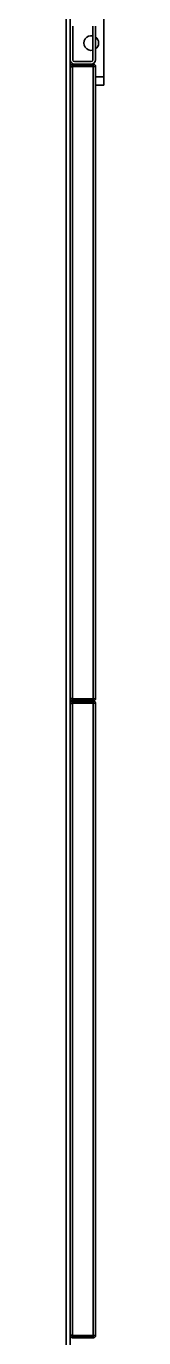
# Model space of a CAD drawing. Header units: millimetres. Extents: x -1052 to 3351, y 0 to 2015.
# Drawn here: x -347.88 to -347.21, y 1712.88 to 1735.88 of the extents above; entities that cross this region are included whole.
import ezdxf

# ---------------------------------------------------------------- set-up
doc = ezdxf.new("R2010")
doc.units = ezdxf.units.MM

msp = doc.modelspace()

# ---------------------------------------------------------------- linework, layer by layer
at = {"color": 7, "linetype": 'Continuous', "lineweight": 35}
for p, q in [((-347.8789, 1758.3665), (-347.8789, 1699.1993)), ((-347.8789, 1758.3665), (-347.8789, 1699.1993)), ((-347.8049, 1758.3665), (-347.8049, 1699.1993)), ((-347.8049, 1758.3665), (-347.8049, 1699.1993)), ((-347.2132, 1734.9955), (-347.2132, 1737.658)), ((-347.2132, 1734.9955), (-347.2132, 1737.658)), ((-347.7605, 1735.2913), (-347.7605, 1735.883)), ((-347.7605, 1735.2913), (-347.7605, 1735.883)), ((-347.4055, 1735.883), (-347.4055, 1735.2913)), ((-347.4055, 1735.883), (-347.4055, 1735.2913)), ((-347.3611, 1735.883), (-347.3611, 1735.2913)), ((-347.3611, 1735.883), (-347.3611, 1735.2913)), ((-347.7644, 1735.1877), (-347.7644, 1735.2173)), ((-347.7309, 1735.2173), (-347.7644, 1735.2173)), ((-347.7644, 1735.1877), (-347.7644, 1735.2173)), ((-347.7309, 1735.2173), (-347.7644, 1735.2173)), ((-347.4351, 1735.2617), (-347.7309, 1735.2617)), ((-347.4351, 1735.2617), (-347.7309, 1735.2617)), ((-347.4351, 1735.2173), (-347.7309, 1735.2173)), ((-347.4351, 1735.2173), (-347.7309, 1735.2173)), ((-347.4016, 1735.2173), (-347.4351, 1735.2173)), ((-347.4016, 1735.2173), (-347.4351, 1735.2173)), ((-347.4016, 1735.2173), (-347.4016, 1735.1877)), ((-347.4016, 1735.2173), (-347.4016, 1735.1877)), ((-347.8049, 1735.1769), (-347.7753, 1735.1769)), ((-347.8049, 1735.1769), (-347.7753, 1735.1769)), ((-347.4016, 1735.1877), (-347.7644, 1735.1877)), ((-347.4016, 1735.1877), (-347.7644, 1735.1877)), ((-347.7644, 1735.1773), (-347.7644, 1724.0896)), ((-347.4016, 1735.1773), (-347.7644, 1735.1773)), ((-347.7644, 1735.1773), (-347.7644, 1724.0896)), ((-347.4016, 1735.1773), (-347.7644, 1735.1773)), ((-347.4016, 1735.1773), (-347.4016, 1724.0896)), ((-347.4016, 1735.1773), (-347.4016, 1724.0896)), ((-347.3611, 1735.1769), (-347.3611, 1724.09)), ((-347.3611, 1735.1769), (-347.3611, 1724.09)), ((-347.3611, 1734.9955), (-347.2132, 1734.9955)), ((-347.3611, 1734.9955), (-347.2132, 1734.9955)), ((-347.2132, 1734.9955), (-347.2132, 1734.8475)), ((-347.2132, 1734.9955), (-347.2132, 1734.8475)), ((-347.3611, 1734.8475), (-347.2132, 1734.8475)), ((-347.3611, 1734.8475), (-347.2132, 1734.8475)), ((-347.8049, 1724.09), (-347.7753, 1724.09)), ((-347.8049, 1724.09), (-347.7753, 1724.09)), ((-347.8049, 1724.009), (-347.7753, 1724.009)), ((-347.8049, 1724.009), (-347.7753, 1724.009)), ((-347.4016, 1724.0896), (-347.7644, 1724.0896)), ((-347.4016, 1724.0896), (-347.7644, 1724.0896)), ((-347.7644, 1724.0791), (-347.7644, 1724.0495)), ((-347.4016, 1724.0791), (-347.7644, 1724.0791)), ((-347.7644, 1724.0791), (-347.7644, 1724.0495)), ((-347.4016, 1724.0791), (-347.7644, 1724.0791)), ((-347.7644, 1724.0199), (-347.7644, 1724.0495)), ((-347.4016, 1724.0495), (-347.7644, 1724.0495)), ((-347.7644, 1724.0199), (-347.7644, 1724.0495)), ((-347.4016, 1724.0495), (-347.7644, 1724.0495)), ((-347.4016, 1724.0199), (-347.7644, 1724.0199)), ((-347.4016, 1724.0199), (-347.7644, 1724.0199)), ((-347.7644, 1724.0095), (-347.7644, 1712.9217)), ((-347.4016, 1724.0095), (-347.7644, 1724.0095)), ((-347.7644, 1724.0095), (-347.7644, 1712.9217)), ((-347.4016, 1724.0095), (-347.7644, 1724.0095)), ((-347.4016, 1724.0495), (-347.4016, 1724.0791)), ((-347.4016, 1724.0495), (-347.4016, 1724.0791)), ((-347.4016, 1724.0495), (-347.4016, 1724.0199)), ((-347.4016, 1724.0495), (-347.4016, 1724.0199)), ((-347.4016, 1724.0095), (-347.4016, 1712.9217)), ((-347.4016, 1724.0095), (-347.4016, 1712.9217)), ((-347.3611, 1724.009), (-347.3611, 1712.9222)), ((-347.3611, 1724.009), (-347.3611, 1712.9222)), ((-347.8049, 1712.9222), (-347.7753, 1712.9222)), ((-347.8049, 1712.9222), (-347.7753, 1712.9222)), ((-347.4016, 1712.9217), (-347.7644, 1712.9217)), ((-347.4016, 1712.9217), (-347.7644, 1712.9217)), ((-347.7644, 1712.9113), (-347.7644, 1712.8817)), ((-347.4016, 1712.9113), (-347.7644, 1712.9113)), ((-347.7644, 1712.9113), (-347.7644, 1712.8817)), ((-347.4016, 1712.9113), (-347.7644, 1712.9113)), ((-347.4016, 1712.8817), (-347.4016, 1712.9113)), ((-347.4016, 1712.8817), (-347.4016, 1712.9113)), ((-347.7309, 1712.8817), (-347.7644, 1712.8817)), ((-347.7309, 1712.8817), (-347.7644, 1712.8817)), ((-347.7309, 1712.8817), (-347.4351, 1712.8817)), ((-347.7309, 1712.8817), (-347.4351, 1712.8817)), ((-347.4016, 1712.8817), (-347.4351, 1712.8817)), ((-347.4016, 1712.8817), (-347.4351, 1712.8817))]:
    msp.add_line(p, q, dxfattribs=at)
for centre, radius, start, end in [((-347.4351, 1735.5871), 0.1294, 76.78702, 283.21298), ((-347.4351, 1735.5871), 0.1294, 76.78702, 283.21298), ((-347.4351, 1735.5871), 0.1294, 0, 55.1501), ((-347.4351, 1735.5871), 0.1294, 0, 55.1501), ((-347.4351, 1735.5871), 0.1294, 304.8499, 0), ((-347.4351, 1735.5871), 0.1294, 304.8499, 0), ((-347.7309, 1735.2913), 0.074, 180, 270), ((-347.7309, 1735.2913), 0.074, 180, 270), ((-347.7309, 1735.2913), 0.0296, 180, 270), ((-347.7309, 1735.2913), 0.0296, 180, 270), ((-347.4351, 1735.2913), 0.074, 270, 0), ((-347.4351, 1735.2913), 0.0296, 270, 0), ((-347.4351, 1735.2913), 0.074, 270, 0), ((-347.4351, 1735.2913), 0.0296, 270, 0)]:
    msp.add_arc(centre, radius, start, end, dxfattribs=at)
for points, knots in [([(-347.7644, 1735.2173), (-347.7694, 1735.2168), (-347.7791, 1735.2157), (-347.7914, 1735.208), (-347.8003, 1735.1972), (-347.8044, 1735.1861), (-347.8048, 1735.1792), (-347.8049, 1735.1769)], [0, 0, 0, 0, 1.0138749, 1.948907, 2.8839793, 3.8191443, 4.2914913, 4.2914913, 4.2914913, 4.2914913]), ([(-347.7644, 1735.2173), (-347.7694, 1735.2168), (-347.7791, 1735.2157), (-347.7914, 1735.208), (-347.8003, 1735.1972), (-347.8044, 1735.1861), (-347.8048, 1735.1792), (-347.8049, 1735.1769)], [0, 0, 0, 0, 1.0138749, 1.948907, 2.8839793, 3.8191443, 4.2914913, 4.2914913, 4.2914913, 4.2914913]), ([(-347.3611, 1735.1769), (-347.3617, 1735.1822), (-347.363, 1735.1928), (-347.3723, 1735.2061), (-347.3857, 1735.2155), (-347.3963, 1735.2167), (-347.4016, 1735.2173)], [0, 0, 0, 0, 1.0716078, 2.1433999, 3.2151087, 4.2868572, 4.2868572, 4.2868572, 4.2868572]), ([(-347.3611, 1735.1769), (-347.3617, 1735.1822), (-347.363, 1735.1928), (-347.3723, 1735.2061), (-347.3857, 1735.2155), (-347.3963, 1735.2167), (-347.4016, 1735.2173)], [0, 0, 0, 0, 1.0716078, 2.1433999, 3.2151087, 4.2868572, 4.2868572, 4.2868572, 4.2868572]), ([(-347.8049, 1735.1664), (-347.8044, 1735.1672), (-347.8033, 1735.1689), (-347.7956, 1735.1713), (-347.7848, 1735.1737), (-347.7737, 1735.1757), (-347.7667, 1735.1769), (-347.7644, 1735.1773)], [0, 0, 0, 0, 0.6789837, 1.305239, 1.9314611, 2.557659, 2.8740761, 2.8740761, 2.8740761, 2.8740761]), ([(-347.8049, 1735.1664), (-347.8044, 1735.1672), (-347.8033, 1735.1689), (-347.7956, 1735.1713), (-347.7848, 1735.1737), (-347.7737, 1735.1757), (-347.7667, 1735.1769), (-347.7644, 1735.1773)], [0, 0, 0, 0, 0.6789837, 1.305239, 1.9314611, 2.557659, 2.8740761, 2.8740761, 2.8740761, 2.8740761]), ([(-347.7644, 1735.1877), (-347.766, 1735.1875), (-347.769, 1735.1872), (-347.7727, 1735.1844), (-347.7749, 1735.1808), (-347.7752, 1735.1781), (-347.7753, 1735.1769)], [0, 0, 0, 0, 0.3164944, 0.6105982, 0.9047563, 1.1537627, 1.1537627, 1.1537627, 1.1537627]), ([(-347.7644, 1735.1877), (-347.766, 1735.1875), (-347.769, 1735.1872), (-347.7727, 1735.1844), (-347.7749, 1735.1808), (-347.7752, 1735.1781), (-347.7753, 1735.1769)], [0, 0, 0, 0, 0.3164944, 0.6105982, 0.9047563, 1.1537627, 1.1537627, 1.1537627, 1.1537627]), ([(-347.3907, 1735.1769), (-347.3909, 1735.1783), (-347.3912, 1735.1811), (-347.3937, 1735.1847), (-347.3973, 1735.1873), (-347.4002, 1735.1876), (-347.4016, 1735.1877)], [0, 0, 0, 0, 0.2884054, 0.576821, 0.865318, 1.1537704, 1.1537704, 1.1537704, 1.1537704]), ([(-347.3907, 1735.1769), (-347.3909, 1735.1783), (-347.3912, 1735.1811), (-347.3937, 1735.1847), (-347.3973, 1735.1873), (-347.4002, 1735.1876), (-347.4016, 1735.1877)], [0, 0, 0, 0, 0.2884054, 0.576821, 0.865318, 1.1537704, 1.1537704, 1.1537704, 1.1537704]), ([(-347.4016, 1735.1773), (-347.3963, 1735.1772), (-347.3857, 1735.1772), (-347.3723, 1735.1771), (-347.363, 1735.177), (-347.3617, 1735.1769), (-347.3611, 1735.1769)], [0, 0, 0, 0, 0.6842041, 1.3684118, 2.0526184, 2.7368151, 2.7368151, 2.7368151, 2.7368151]), ([(-347.4016, 1735.1773), (-347.3963, 1735.1772), (-347.3857, 1735.1772), (-347.3723, 1735.1771), (-347.363, 1735.177), (-347.3617, 1735.1769), (-347.3611, 1735.1769)], [0, 0, 0, 0, 0.6842041, 1.3684118, 2.0526184, 2.7368151, 2.7368151, 2.7368151, 2.7368151]), ([(-347.7644, 1724.0896), (-347.7694, 1724.0904), (-347.7791, 1724.0921), (-347.7914, 1724.0945), (-347.8003, 1724.0969), (-347.8044, 1724.0989), (-347.8048, 1724.1), (-347.8049, 1724.1004)], [0, 0, 0, 0, 0.6805013, 1.3081431, 1.9357649, 2.5633756, 2.8804966, 2.8804966, 2.8804966, 2.8804966]), ([(-347.7644, 1724.0896), (-347.7694, 1724.0904), (-347.7791, 1724.0921), (-347.7914, 1724.0945), (-347.8003, 1724.0969), (-347.8044, 1724.0989), (-347.8048, 1724.1), (-347.8049, 1724.1004)], [0, 0, 0, 0, 0.6805013, 1.3081431, 1.9357649, 2.5633756, 2.8804966, 2.8804966, 2.8804966, 2.8804966]), ([(-347.8049, 1724.09), (-347.8044, 1724.085), (-347.8033, 1724.0753), (-347.7956, 1724.0629), (-347.7848, 1724.0541), (-347.7737, 1724.05), (-347.7667, 1724.0496), (-347.7644, 1724.0495)], [0, 0, 0, 0, 1.0137505, 1.9489417, 2.883977, 3.8190326, 4.2914952, 4.2914952, 4.2914952, 4.2914952]), ([(-347.8049, 1724.09), (-347.8044, 1724.085), (-347.8033, 1724.0753), (-347.7956, 1724.0629), (-347.7848, 1724.0541), (-347.7737, 1724.05), (-347.7667, 1724.0496), (-347.7644, 1724.0495)], [0, 0, 0, 0, 1.0137505, 1.9489417, 2.883977, 3.8190326, 4.2914952, 4.2914952, 4.2914952, 4.2914952]), ([(-347.7644, 1724.0495), (-347.7694, 1724.049), (-347.7791, 1724.0479), (-347.7914, 1724.0402), (-347.8003, 1724.0294), (-347.8044, 1724.0183), (-347.8048, 1724.0114), (-347.8049, 1724.009)], [0, 0, 0, 0, 1.0138746, 1.9489066, 2.8839787, 3.8189248, 4.2915031, 4.2915031, 4.2915031, 4.2915031]), ([(-347.7644, 1724.0495), (-347.7694, 1724.049), (-347.7791, 1724.0479), (-347.7914, 1724.0402), (-347.8003, 1724.0294), (-347.8044, 1724.0183), (-347.8048, 1724.0114), (-347.8049, 1724.009)], [0, 0, 0, 0, 1.0138746, 1.9489066, 2.8839787, 3.8189248, 4.2915031, 4.2915031, 4.2915031, 4.2915031]), ([(-347.8049, 1723.9986), (-347.8044, 1723.9994), (-347.8033, 1724.0011), (-347.7956, 1724.0035), (-347.7848, 1724.0059), (-347.7737, 1724.0079), (-347.7667, 1724.0091), (-347.7644, 1724.0095)], [0, 0, 0, 0, 0.6790407, 1.3052971, 1.9315739, 2.5577997, 2.8742309, 2.8742309, 2.8742309, 2.8742309]), ([(-347.8049, 1723.9986), (-347.8044, 1723.9994), (-347.8033, 1724.0011), (-347.7956, 1724.0035), (-347.7848, 1724.0059), (-347.7737, 1724.0079), (-347.7667, 1724.0091), (-347.7644, 1724.0095)], [0, 0, 0, 0, 0.6790407, 1.3052971, 1.9315739, 2.5577997, 2.8742309, 2.8742309, 2.8742309, 2.8742309]), ([(-347.7753, 1724.09), (-347.7751, 1724.0884), (-347.7747, 1724.0854), (-347.7719, 1724.0817), (-347.7683, 1724.0795), (-347.7656, 1724.0792), (-347.7644, 1724.0791)], [0, 0, 0, 0, 0.3164288, 0.6105855, 0.904759, 1.1537953, 1.1537953, 1.1537953, 1.1537953]), ([(-347.7753, 1724.09), (-347.7751, 1724.0884), (-347.7747, 1724.0854), (-347.7719, 1724.0817), (-347.7683, 1724.0795), (-347.7656, 1724.0792), (-347.7644, 1724.0791)], [0, 0, 0, 0, 0.3164288, 0.6105855, 0.904759, 1.1537953, 1.1537953, 1.1537953, 1.1537953]), ([(-347.7644, 1724.0199), (-347.766, 1724.0197), (-347.769, 1724.0193), (-347.7727, 1724.0165), (-347.7749, 1724.0129), (-347.7752, 1724.0103), (-347.7753, 1724.009)], [0, 0, 0, 0, 0.3165056, 0.61072, 0.9048886, 1.1539039, 1.1539039, 1.1539039, 1.1539039]), ([(-347.7644, 1724.0199), (-347.766, 1724.0197), (-347.769, 1724.0193), (-347.7727, 1724.0165), (-347.7749, 1724.0129), (-347.7752, 1724.0103), (-347.7753, 1724.009)], [0, 0, 0, 0, 0.3165056, 0.61072, 0.9048886, 1.1539039, 1.1539039, 1.1539039, 1.1539039]), ([(-347.3611, 1724.09), (-347.3617, 1724.0899), (-347.363, 1724.0899), (-347.3723, 1724.0898), (-347.3857, 1724.0897), (-347.3963, 1724.0896), (-347.4016, 1724.0896)], [0, 0, 0, 0, 0.6841967, 1.3684033, 2.0526109, 2.7368151, 2.7368151, 2.7368151, 2.7368151]), ([(-347.4016, 1724.0791), (-347.4002, 1724.0793), (-347.3973, 1724.0796), (-347.3937, 1724.0821), (-347.3912, 1724.0857), (-347.3909, 1724.0886), (-347.3907, 1724.09)], [0, 0, 0, 0, 0.2884524, 0.5769494, 0.865365, 1.1537704, 1.1537704, 1.1537704, 1.1537704]), ([(-347.4016, 1724.0495), (-347.3963, 1724.0501), (-347.3857, 1724.0513), (-347.3723, 1724.0607), (-347.363, 1724.0741), (-347.3617, 1724.0847), (-347.3611, 1724.09)], [0, 0, 0, 0, 1.0717485, 2.1434572, 3.2152494, 4.2868572, 4.2868572, 4.2868572, 4.2868572]), ([(-347.3611, 1724.09), (-347.3617, 1724.0899), (-347.363, 1724.0899), (-347.3723, 1724.0898), (-347.3857, 1724.0897), (-347.3963, 1724.0896), (-347.4016, 1724.0896)], [0, 0, 0, 0, 0.6841967, 1.3684033, 2.0526109, 2.7368151, 2.7368151, 2.7368151, 2.7368151]), ([(-347.4016, 1724.0791), (-347.4002, 1724.0793), (-347.3973, 1724.0796), (-347.3937, 1724.0821), (-347.3912, 1724.0857), (-347.3909, 1724.0886), (-347.3907, 1724.09)], [0, 0, 0, 0, 0.2884524, 0.5769494, 0.865365, 1.1537704, 1.1537704, 1.1537704, 1.1537704]), ([(-347.4016, 1724.0495), (-347.3963, 1724.0501), (-347.3857, 1724.0513), (-347.3723, 1724.0607), (-347.363, 1724.0741), (-347.3617, 1724.0847), (-347.3611, 1724.09)], [0, 0, 0, 0, 1.0717485, 2.1434572, 3.2152494, 4.2868572, 4.2868572, 4.2868572, 4.2868572]), ([(-347.3611, 1724.009), (-347.3617, 1724.0143), (-347.363, 1724.0249), (-347.3723, 1724.0383), (-347.3857, 1724.0477), (-347.3963, 1724.0489), (-347.4016, 1724.0495)], [0, 0, 0, 0, 1.0718437, 2.1434381, 3.215281, 4.286984, 4.286984, 4.286984, 4.286984]), ([(-347.3611, 1724.009), (-347.3617, 1724.0143), (-347.363, 1724.0249), (-347.3723, 1724.0383), (-347.3857, 1724.0477), (-347.3963, 1724.0489), (-347.4016, 1724.0495)], [0, 0, 0, 0, 1.0718437, 2.1434381, 3.215281, 4.286984, 4.286984, 4.286984, 4.286984]), ([(-347.3907, 1724.009), (-347.3909, 1724.0105), (-347.3912, 1724.0133), (-347.3937, 1724.0169), (-347.3973, 1724.0194), (-347.4002, 1724.0198), (-347.4016, 1724.0199)], [0, 0, 0, 0, 0.2884044, 0.5770178, 0.865381, 1.1538791, 1.1538791, 1.1538791, 1.1538791]), ([(-347.3907, 1724.009), (-347.3909, 1724.0105), (-347.3912, 1724.0133), (-347.3937, 1724.0169), (-347.3973, 1724.0194), (-347.4002, 1724.0198), (-347.4016, 1724.0199)], [0, 0, 0, 0, 0.2884044, 0.5770178, 0.865381, 1.1538791, 1.1538791, 1.1538791, 1.1538791]), ([(-347.4016, 1724.0095), (-347.3963, 1724.0094), (-347.3857, 1724.0094), (-347.3723, 1724.0092), (-347.363, 1724.0091), (-347.3617, 1724.0091), (-347.3611, 1724.009)], [0, 0, 0, 0, 0.6842044, 1.3684124, 2.0526204, 2.7368174, 2.7368174, 2.7368174, 2.7368174]), ([(-347.4016, 1724.0095), (-347.3963, 1724.0094), (-347.3857, 1724.0094), (-347.3723, 1724.0092), (-347.363, 1724.0091), (-347.3617, 1724.0091), (-347.3611, 1724.009)], [0, 0, 0, 0, 0.6842044, 1.3684124, 2.0526204, 2.7368174, 2.7368174, 2.7368174, 2.7368174]), ([(-347.7644, 1712.9217), (-347.7694, 1712.9226), (-347.7791, 1712.9242), (-347.7914, 1712.9267), (-347.8003, 1712.929), (-347.8044, 1712.931), (-347.8048, 1712.9322), (-347.8049, 1712.9326)], [0, 0, 0, 0, 0.6805466, 1.3081786, 1.9358175, 2.563472, 2.8806016, 2.8806016, 2.8806016, 2.8806016]), ([(-347.7644, 1712.9217), (-347.7694, 1712.9226), (-347.7791, 1712.9242), (-347.7914, 1712.9267), (-347.8003, 1712.929), (-347.8044, 1712.931), (-347.8048, 1712.9322), (-347.8049, 1712.9326)], [0, 0, 0, 0, 0.6805466, 1.3081786, 1.9358175, 2.563472, 2.8806016, 2.8806016, 2.8806016, 2.8806016]), ([(-347.8049, 1712.9222), (-347.8044, 1712.9172), (-347.8033, 1712.9075), (-347.7956, 1712.8951), (-347.7848, 1712.8863), (-347.7737, 1712.8822), (-347.7667, 1712.8818), (-347.7644, 1712.8817)], [0, 0, 0, 0, 1.0139791, 1.9489717, 2.8840073, 3.8190632, 4.2915259, 4.2915259, 4.2915259, 4.2915259]), ([(-347.8049, 1712.9222), (-347.8044, 1712.9172), (-347.8033, 1712.9075), (-347.7956, 1712.8951), (-347.7848, 1712.8863), (-347.7737, 1712.8822), (-347.7667, 1712.8818), (-347.7644, 1712.8817)], [0, 0, 0, 0, 1.0139791, 1.9489717, 2.8840073, 3.8190632, 4.2915259, 4.2915259, 4.2915259, 4.2915259]), ([(-347.7753, 1712.9222), (-347.7751, 1712.9206), (-347.7747, 1712.9176), (-347.7719, 1712.9139), (-347.7683, 1712.9117), (-347.7656, 1712.9114), (-347.7644, 1712.9113)], [0, 0, 0, 0, 0.3164366, 0.6107375, 0.9048312, 1.1539023, 1.1539023, 1.1539023, 1.1539023]), ([(-347.7753, 1712.9222), (-347.7751, 1712.9206), (-347.7747, 1712.9176), (-347.7719, 1712.9139), (-347.7683, 1712.9117), (-347.7656, 1712.9114), (-347.7644, 1712.9113)], [0, 0, 0, 0, 0.3164366, 0.6107375, 0.9048312, 1.1539023, 1.1539023, 1.1539023, 1.1539023]), ([(-347.3611, 1712.9222), (-347.3617, 1712.9221), (-347.363, 1712.9221), (-347.3723, 1712.9219), (-347.3857, 1712.9218), (-347.3963, 1712.9218), (-347.4016, 1712.9217)], [0, 0, 0, 0, 0.684197, 1.368405, 2.0526129, 2.7368174, 2.7368174, 2.7368174, 2.7368174]), ([(-347.4016, 1712.8817), (-347.3963, 1712.8823), (-347.3857, 1712.8835), (-347.3723, 1712.8929), (-347.363, 1712.9062), (-347.3617, 1712.9169), (-347.3611, 1712.9222)], [0, 0, 0, 0, 1.0717031, 2.1435459, 3.2151403, 4.286984, 4.286984, 4.286984, 4.286984]), ([(-347.4016, 1712.9113), (-347.4002, 1712.9114), (-347.3973, 1712.9118), (-347.3937, 1712.9143), (-347.3912, 1712.9179), (-347.3909, 1712.9207), (-347.3907, 1712.9222)], [0, 0, 0, 0, 0.2884527, 0.5769499, 0.8655646, 1.1539703, 1.1539703, 1.1539703, 1.1539703]), ([(-347.3611, 1712.9222), (-347.3617, 1712.9221), (-347.363, 1712.9221), (-347.3723, 1712.9219), (-347.3857, 1712.9218), (-347.3963, 1712.9218), (-347.4016, 1712.9217)], [0, 0, 0, 0, 0.684197, 1.368405, 2.0526129, 2.7368174, 2.7368174, 2.7368174, 2.7368174]), ([(-347.4016, 1712.8817), (-347.3963, 1712.8823), (-347.3857, 1712.8835), (-347.3723, 1712.8929), (-347.363, 1712.9062), (-347.3617, 1712.9169), (-347.3611, 1712.9222)], [0, 0, 0, 0, 1.0717031, 2.1435459, 3.2151403, 4.286984, 4.286984, 4.286984, 4.286984]), ([(-347.4016, 1712.9113), (-347.4002, 1712.9114), (-347.3973, 1712.9118), (-347.3937, 1712.9143), (-347.3912, 1712.9179), (-347.3909, 1712.9207), (-347.3907, 1712.9222)], [0, 0, 0, 0, 0.2884527, 0.5769499, 0.8655646, 1.1539703, 1.1539703, 1.1539703, 1.1539703])]:
    msp.add_open_spline(points, degree=3, knots=knots, dxfattribs=at)

doc.saveas('drawing.dxf')
